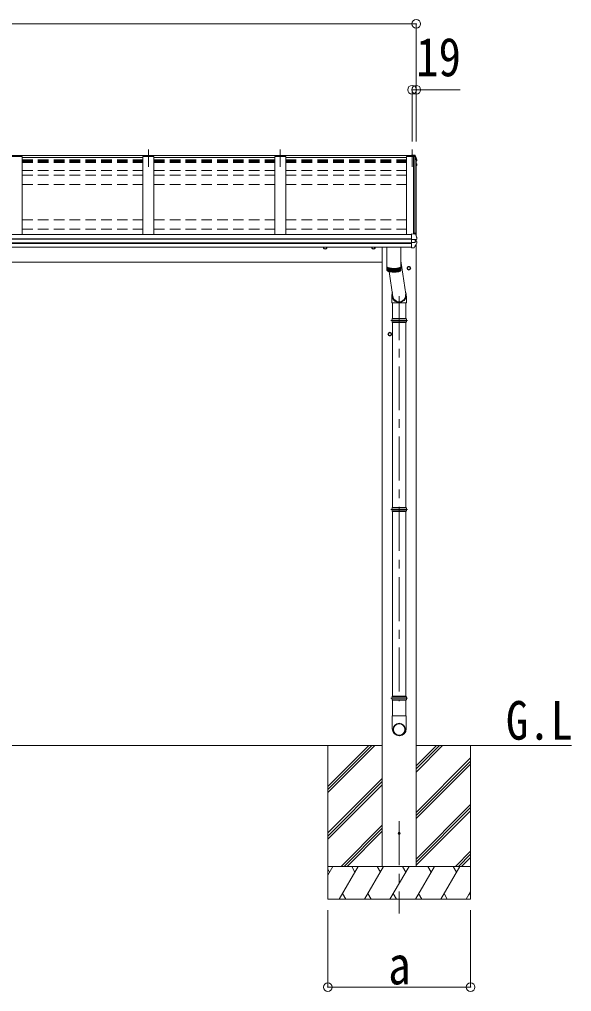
# Model space of a CAD drawing. Units: millimetres at full size, sheet at 1:40; details may follow other scales. Extents: x -11243 to 11243, y -7760 to 7760.
# Drawn here: x -3833 to -1319, y -5093 to -668 of the extents above; entities that cross this region are included whole.
import ezdxf
from ezdxf.enums import TextEntityAlignment as Align

# ---------------------------------------------------------------- set-up
doc = ezdxf.new("R2010")
doc.units = ezdxf.units.MM
doc.header["$LTSCALE"] = 40
doc.header["$PDMODE"] = 32
doc.header["$PDSIZE"] = 40
doc.linetypes.add('CHAIN1', pattern=[8, 5, -1, 1, -1])
doc.linetypes.add('DASHED1', pattern=[1.8, 1.2, -0.6])
for name, color, linetype, lineweight in [('0-0_0', 7, 'Continuous', 9), ('0-1_本体', 5, 'CHAIN1', 9), ('0-3_ELV2', 4, 'Continuous', 9), ('0-6_OTH_LINE', 6, 'Continuous', 9), ('0-7_SHAPE', 4, 'Continuous', 9), ('0-9_OUTLINE', 7, 'Continuous', 9)]:
    doc.layers.add(name, color=color, linetype=linetype, lineweight=lineweight)
doc.styles.add('ＭＳ ゴシック', font='')
doc.styles.get('ＭＳ ゴシック').set_extended_font_data('MS Gothic')

msp = doc.modelspace()

# ---------------------------------------------------------------- linework, layer by layer
at = {"layer": '0-0_0'}
for p, q in [((-2180.74, -3972.64), (-6991.74, -3972.64)), ((-2428.74, -3972.64), (-2428.74, -4672.64)), ((-2428.74, -4158.61), (-2242.76, -3972.64)), ((-2428.74, -4172.76), (-2228.61, -3972.64)), ((-2428.74, -4186.9), (-2214.47, -3972.64)), ((-2428.74, -3974.77), (-2426.6, -3972.64)), ((-1319.11, -3972.64), (-2026.74, -3972.64)), ((-2026.74, -4093.27), (-1906.1, -3972.64)), ((-2026.74, -4079.12), (-1920.25, -3972.64)), ((-2026.74, -4064.98), (-1934.39, -3972.64)), ((-1778.74, -3972.64), (-1778.74, -4672.64)), ((-2026.74, -4277.11), (-1778.74, -4029.12)), ((-2026.74, -4291.25), (-1778.74, -4043.26)), ((-2026.74, -4305.4), (-1778.74, -4057.4)), ((-2428.74, -4370.75), (-2180.74, -4122.75)), ((-2428.74, -4384.89), (-2180.74, -4136.89)), ((-2428.74, -4399.03), (-2180.74, -4151.03)), ((-2026.74, -4489.24), (-1778.74, -4241.25)), ((-2026.74, -4503.39), (-1778.74, -4255.39)), ((-2026.74, -4517.53), (-1778.74, -4269.53)), ((-2368.49, -4522.64), (-2180.74, -4334.88)), ((-2354.35, -4522.64), (-2180.74, -4349.02)), ((-2340.21, -4522.64), (-2180.74, -4363.16)), ((-1847.99, -4522.64), (-1778.74, -4453.38)), ((-1833.85, -4522.64), (-1778.74, -4467.52)), ((-1819.71, -4522.64), (-1778.74, -4481.66)), ((-1778.74, -4522.64), (-2428.74, -4522.64)), ((-2428.74, -4562.73), (-2405.59, -4522.64)), ((-2420.59, -4548.62), (-2428.74, -4534.5)), ((-2376.72, -4672.64), (-2290.12, -4522.64)), ((-2305.12, -4548.62), (-2320.12, -4522.64)), ((-2261.25, -4672.64), (-2174.65, -4522.64)), ((-2189.65, -4548.62), (-2204.65, -4522.64)), ((-2145.78, -4672.64), (-2059.18, -4522.64)), ((-2074.18, -4548.62), (-2089.18, -4522.63)), ((-2030.31, -4672.64), (-1943.71, -4522.64)), ((-1958.71, -4548.62), (-1973.71, -4522.64)), ((-1914.84, -4672.64), (-1828.24, -4522.64)), ((-1858.24, -4522.64), (-1843.24, -4548.62)), ((-1799.37, -4672.64), (-1778.74, -4636.9)), ((-2428.74, -4672.64), (-1778.74, -4672.64)), ((-2361.72, -4646.66), (-2346.72, -4672.64)), ((-2246.25, -4646.65), (-2231.25, -4672.64)), ((-2130.78, -4646.66), (-2115.78, -4672.64)), ((-2015.31, -4646.66), (-2000.31, -4672.64)), ((-1899.84, -4646.66), (-1884.84, -4672.64)), ((-1784.37, -4646.66), (-1778.74, -4656.41))]:
    msp.add_line(p, q, dxfattribs=at)
at = {"layer": '0-0_0', "linetype": 'DASHED1'}
msp.add_line((-2026.74, -4522.64), (-2180.74, -4522.64), dxfattribs=at)
at = {"layer": '0-1_本体'}
for p, q in [((-3245.24, -1259.26), (-3245.24, -1338.52)), ((-2645.24, -1259.26), (-2645.24, -1338.52)), ((-2045.24, -1259.26), (-2045.24, -1338.52)), ((-2103.74, -1926.73), (-2103.74, -3771.35)), ((-2103.74, -4316.69), (-2103.74, -4737.77))]:
    msp.add_line(p, q, dxfattribs=at)
at = {"layer": '0-3_ELV2'}
for p, q in [((-3820.24, -1290.82), (-3870.24, -1290.82)), ((-3820.24, -1290.82), (-3820.24, -1647.08)), ((-3820.24, -1296.22), (-3270.24, -1296.22)), ((-3220.24, -1290.82), (-3270.24, -1290.82)), ((-3270.24, -1290.82), (-3270.24, -1647.08)), ((-3220.24, -1290.82), (-3220.24, -1647.08)), ((-3220.24, -1296.22), (-2670.24, -1296.22)), ((-2620.24, -1290.82), (-2670.24, -1290.82)), ((-2670.24, -1290.82), (-2670.24, -1647.08)), ((-2620.24, -1290.82), (-2620.24, -1647.08)), ((-2620.24, -1296.22), (-2070.24, -1296.22)), ((-2033.36, -1290.82), (-2070.24, -1290.82)), ((-2070.24, -1290.82), (-2070.24, -1647.08)), ((-2048.24, -1287.53), (-2048.24, -1284.68)), ((-2048.24, -1284.68), (-2034.08, -1285.45)), ((-2045.24, -1287.53), (-2048.24, -1287.53)), ((-2045.24, -1287.53), (-2045.24, -1290.76)), ((-2045.24, -1290.82), (-2045.24, -1287.54)), ((-2045.24, -1289.78), (-2034.4, -1290.38)), ((-2034.4, -1290.76), (-2045.24, -1290.76)), ((-2038.94, -1644.5), (-2038.94, -1290.82)), ((-2034.4, -1290.38), (-2034.04, -1287.91)), ((-2034.4, -1290.38), (-2034.4, -1290.81)), ((-2034.26, -1290.6), (-2034.04, -1289.11)), ((-2033.06, -1290.66), (-2034.26, -1290.6)), ((-2026.24, -1309.37), (-2033.36, -1290.82)), ((-2033.24, -1291.13), (-2033.24, -1639.13)), ((-2026.24, -1309.37), (-2026.24, -1653.65)), ((-2026.24, -1310.4), (-2025.67, -1310.29)), ((-2026.24, -1310.75), (-2025.67, -1310.64)), ((-2024.81, -1312), (-2026.24, -1312.27)), ((-2026.24, -1324.06), (-2025.1, -1324.2)), ((-2023.76, -1306.7), (-2023.76, -1310.72)), ((-2023.4, -1325.32), (-2023.39, -1325.38)), ((-2023.36, -1325.65), (-2023.36, -1329.7)), ((-2026.24, -1328.07), (-2024.41, -1328.42)), ((-2025.38, -1329.76), (-2026.24, -1329.59)), ((-7124.24, -1647.08), (-2048.24, -1647.08)), ((-7124.24, -1666.6), (-2048.24, -1666.6)), ((-7124.24, -1667.5), (-2048.24, -1667.5)), ((-2048.24, -1707.52), (-2048.24, -1644.04)), ((-2048.24, -1669.36), (-2033.44, -1669.46)), ((-2031.79, -1669.36), (-2025.41, -1668.57)), ((-2031.24, -1669.3), (-2031.24, -1683.09)), ((-2031.24, -1677.08), (-2024, -1678.48)), ((-2026.24, -1668.67), (-2026.24, -1678.05)), ((-2024.53, -1668.43), (-2024.54, -1668.43)), ((-2024.53, -1668.43), (-2024.46, -1668.42)), ((-2023.66, -1667.44), (-2023.66, -1660.93)), ((-2023.19, -1685.99), (-2023.19, -1679.46)), ((-7124.24, -1684.74), (-2048.24, -1684.74)), ((-7124.24, -1686.71), (-2048.24, -1686.71)), ((-7124.24, -1704.73), (-2048.24, -1704.73)), ((-2180.74, -1704.73), (-2180.74, -4522.64)), ((-2048.24, -1683.22), (-2033.44, -1683.01)), ((-2048.24, -1707.52), (-2036.65, -1706.9)), ((-2035.86, -1706.43), (-2035.87, -1706.45)), ((-2026.74, -1692.14), (-2026.74, -4522.64)), ((-6991.74, -1772.64), (-2180.74, -1772.64))]:
    msp.add_line(p, q, dxfattribs=at)
at = {"layer": '0-3_ELV2', "linetype": 'DASHED1'}
for p, q in [((-3820.24, -1306.34), (-3270.24, -1306.34)), ((-3820.24, -1311.18), (-3270.24, -1311.18)), ((-3820.24, -1312.72), (-3270.24, -1312.72)), ((-3820.24, -1314.68), (-3270.24, -1314.68)), ((-3820.24, -1318.45), (-3270.24, -1318.45)), ((-3220.24, -1306.34), (-2670.24, -1306.34)), ((-3220.24, -1311.18), (-2670.24, -1311.18)), ((-3220.24, -1312.72), (-2670.24, -1312.72)), ((-3220.24, -1314.68), (-2670.24, -1314.68)), ((-3220.24, -1318.45), (-2670.24, -1318.45)), ((-2620.24, -1306.34), (-2070.24, -1306.34)), ((-2620.24, -1311.18), (-2070.24, -1311.18)), ((-2620.24, -1312.72), (-2070.24, -1312.72)), ((-2620.24, -1314.68), (-2070.24, -1314.68)), ((-2620.24, -1318.45), (-2070.24, -1318.45)), ((-3820.24, -1355.76), (-3270.24, -1355.76)), ((-3220.24, -1355.76), (-2670.24, -1355.76)), ((-2620.24, -1355.76), (-2070.24, -1355.76)), ((-3820.24, -1376.91), (-3270.24, -1376.91)), ((-3220.24, -1376.91), (-2670.24, -1376.91)), ((-2620.24, -1376.91), (-2070.24, -1376.91)), ((-3820.24, -1419.43), (-3270.24, -1419.43)), ((-3220.24, -1419.43), (-2670.24, -1419.43)), ((-2620.24, -1419.43), (-2070.24, -1419.43)), ((-3820.24, -1579.7), (-3270.24, -1579.7)), ((-3220.24, -1579.7), (-2670.24, -1579.7)), ((-2620.24, -1579.7), (-2070.24, -1579.7)), ((-3820.24, -1622.21), (-3270.24, -1622.21)), ((-3220.24, -1622.21), (-2670.24, -1622.21)), ((-2620.24, -1622.21), (-2070.24, -1622.21))]:
    msp.add_line(p, q, dxfattribs=at)
at = {"layer": '0-3_ELV2'}
for points in [[(-7127.24, -1290.82), (-7127.24, -1287.54), (-2045.24, -1287.54)], [(-2048.24, -1287.11), (-2034.04, -1287.91), (-2034.04, -1289.11), (-2032.92, -1289.17)], [(-2034.34, -1290.81), (-2034.26, -1290.25), (-2034.26, -1290.6)], [(-2031.43, -1286.66), (-2027.19, -1297.27), (-2023.84, -1306.21), (-2023.77, -1306.49), (-2023.77, -1306.55)], [(-2031.43, -1290.23), (-2030.43, -1292.72), (-2029.45, -1295.21), (-2028.48, -1297.71), (-2027.52, -1300.22), (-2026.58, -1302.73), (-2025.65, -1305.25), (-2024.74, -1307.77), (-2023.84, -1310.29)], [(-2023.77, -1306.55), (-2023.76, -1306.65), (-2023.76, -1306.71)], [(-2023.39, -1325.33), (-2023.37, -1325.51), (-2023.36, -1325.65)], [(-2023.53, -1330.34), (-2025, -1332.88), (-2026.24, -1335.01)], [(-2048.24, -1644.04), (-2034.24, -1644.73), (-2034.24, -1639.08), (-2032.47, -1639.17)], [(-2031.79, -1669.36), (-2032.04, -1669.39), (-2032.18, -1669.4)], [(-2031.6, -1639.79), (-2030.56, -1642.37), (-2029.54, -1644.96), (-2028.53, -1647.55), (-2027.54, -1650.15), (-2026.57, -1652.76), (-2025.6, -1655.36), (-2024.65, -1657.98), (-2023.72, -1660.6)], [(-2027.01, -1668.66), (-2025.77, -1668.61), (-2024.54, -1668.43)], [(-2023.72, -1660.6), (-2023.67, -1660.81), (-2023.66, -1660.93)], [(-2441.23, -1712.43), (-2447.73, -1708.68), (-2447.73, -1704.73)], [(-2441.23, -1712.43), (-2434.73, -1708.68), (-2434.73, -1704.73)], [(-2221.24, -1712.43), (-2227.74, -1708.68), (-2227.74, -1704.73)], [(-2221.24, -1712.43), (-2214.74, -1708.68), (-2214.74, -1704.73)], [(-2059.74, -1807.43), (-2066.24, -1803.68), (-2066.24, -1796.17), (-2059.74, -1792.42)], [(-2059.74, -1807.43), (-2053.24, -1803.68), (-2053.24, -1796.17), (-2059.74, -1792.42)], [(-2146.74, -2107.43), (-2153.24, -2103.68), (-2153.24, -2096.17), (-2146.74, -2092.42)], [(-2146.74, -2107.43), (-2140.24, -2103.68), (-2140.24, -2096.17), (-2146.74, -2092.42)]]:
    msp.add_lwpolyline(points, dxfattribs=at)
for centre, radius in [((-2059.74, -1799.93), 8.5), ((-2059.74, -1799.93), 7.7), ((-2059.74, -1799.93), 6.5), ((-2146.74, -2099.93), 8.5), ((-2146.74, -2099.93), 7.7), ((-2146.74, -2099.93), 6.5), ((-2103.74, -4372.64), 5)]:
    msp.add_circle(centre, radius, dxfattribs=at)
for centre, radius, start, end in [((-2033.66, -1288.03), 2.62, 31.83445, 99.24), ((-2033.08, -1290.96), 0.3, 21.99494, 87.04231), ((-2033.01, -1290.87), 1.7, 22.00225, 87.0423), ((-2495.17, -1477.22), 498.52, 19.56907, 21.95354), ((-2025.73, -1309.99), 0.3, 280.95393, 327.06409), ((-2025.73, -1310.34), 0.299, 280.88931, 19.51522), ((-2025.11, -1326.53), 2.32, 60.30373, 87.34859), ((-2025.06, -1310.72), 1.3, 280.88938, 19.44863), ((-2024.66, -1325.6), 1.3, 10.02543, 80.23195), ((-2458, -1081.44), 499.04, 329.90411, 330.14673), ((-2458, -1081.79), 499.04, 329.90411, 330.14673), ((-2025.44, -1330.05), 0.299, 330.19129, 79.12168), ((-2024.66, -1329.7), 1.3, 330.27138, 79.1216), ((-2032.52, -1640.17), 1, 22.05378, 87.04045), ((-2024.66, -1667.44), 1, 281.45361, 0), ((-2024.19, -1679.46), 0.998, 0.05121, 79.086), ((-2441.23, -1704.93), 8.5, 178.68472, 1.31528), ((-2441.23, -1704.93), 7.7, 178.54804, 1.45196), ((-2441.23, -1704.93), 6.5, 178.27976, 1.72024), ((-2221.24, -1704.93), 8.5, 178.68482, 1.31518), ((-2221.24, -1704.93), 7.7, 178.54815, 1.45185), ((-2221.24, -1704.93), 6.5, 178.27991, 1.72009), ((-2036.7, -1705.9), 1, 273.10735, 326.38063), ((-2418.14, -1452.29), 459.05, 326.38357, 329.32444), ((-2030.89, -1666.74), 16.37, 265.48312, 268.58725), ((-2024.19, -1685.99), 1, 329.32149, 0)]:
    msp.add_arc(centre, radius, start, end, dxfattribs=at)
for centre, major_axis, ratio, start_param, end_param in [((-2032.08, -1661.84), (-9.96, -2.12), 0.734427, 1.2806875, 1.4059912), ((-2032.08, -1690.62), (-9.97, 1.96), 0.736539, 4.8664216, 4.9917253), ((-2032.24, -1682.9), (-1, 0.195), 0.067217, 2.8005545, 3.1546872)]:
    msp.add_ellipse(centre, major_axis=major_axis, ratio=ratio, start_param=start_param, end_param=end_param, dxfattribs=at)
at = {"layer": '0-6_OTH_LINE'}
for p, q in [((-7146.24, -687.54), (-2026.24, -687.54)), ((-2026.24, -687.54), (-2026.24, -1223.01)), ((-2045.24, -987.54), (-2045.24, -1223.01)), ((-2045.24, -987.54), (-2026.24, -987.54)), ((-2026.24, -987.54), (-2026.24, -1223.01)), ((-2026.24, -987.54), (-1826.02, -987.54)), ((-2428.74, -5072.62), (-2428.74, -4722.64)), ((-1778.74, -5072.62), (-1778.74, -4722.64)), ((-2428.74, -5072.62), (-1778.74, -5072.62))]:
    msp.add_line(p, q, dxfattribs=at)
for p in [(-2026.24, -687.54), (-2045.24, -987.54), (-2026.24, -987.54), (-2428.74, -5072.62), (-1778.74, -5072.62)]:
    msp.add_point(p, dxfattribs=at)
at = {"layer": '0-9_OUTLINE'}
for p, q in [((-2159.74, -1704.73), (-2159.74, -1792.84)), ((-2095.74, -1792.84), (-2095.74, -1704.73)), ((-2095.74, -1765.6), (-2074.08, -1918.83)), ((-2159.74, -1793.8), (-2159.74, -1809.26)), ((-2159.15, -1810.81), (-2159.15, -1795.35)), ((-2157.92, -1796.54), (-2157.92, -1812)), ((-2156.1, -1813.08), (-2156.1, -1797.63)), ((-2153.74, -1798.63), (-2153.74, -1814.08)), ((-2150.87, -1814.98), (-2150.87, -1799.52)), ((-2147.55, -1815.76), (-2147.55, -1800.3)), ((-2143.85, -1800.95), (-2143.85, -1816.41)), ((-2139.84, -1801.47), (-2139.84, -1816.92)), ((-2135.59, -1801.83), (-2135.59, -1817.28)), ((-2131.19, -1802.03), (-2131.19, -1817.49)), ((-2126.73, -1802.08), (-2126.73, -1817.53)), ((-2122.29, -1801.96), (-2122.29, -1817.41)), ((-2117.96, -1801.68), (-2117.96, -1817.14)), ((-2113.82, -1801.26), (-2113.82, -1816.71)), ((-2109.96, -1800.68), (-2109.96, -1816.14)), ((-2106.44, -1799.98), (-2106.44, -1815.43)), ((-2103.34, -1799.16), (-2103.34, -1814.61)), ((-2100.71, -1798.23), (-2100.71, -1813.69)), ((-2098.62, -1797.23), (-2098.62, -1812.69)), ((-2097.09, -1796.18), (-2097.09, -1811.64)), ((-2095.74, -1809.26), (-2095.74, -1793.8)), ((-2149.44, -1815.34), (-2132.1, -1930.48)), ((-2137.12, -1926.22), (-2137.12, -1957.81)), ((-2071.13, -1926.63), (-2071.13, -1957.81)), ((-2071.13, -1957.81), (-2137.12, -1957.81)), ((-2133.74, -1957.81), (-2133.74, -2028.68)), ((-2073.74, -1957.81), (-2073.74, -2028.68)), ((-2136.34, -2030.68), (-2071.13, -2030.68)), ((-2135.74, -2028.68), (-2071.74, -2028.68)), ((-2135.74, -2028.68), (-2135.74, -2030.68)), ((-2071.74, -2028.68), (-2071.74, -2030.68)), ((-2141.74, -2037.68), (-2065.74, -2037.68)), ((-2136.34, -2044.68), (-2071.13, -2044.68)), ((-2135.74, -2044.68), (-2135.74, -2046.68)), ((-2135.74, -2046.68), (-2071.74, -2046.68)), ((-2133.74, -2046.68), (-2133.74, -2888.65)), ((-2073.74, -2046.68), (-2073.74, -2888.65)), ((-2071.74, -2044.68), (-2071.74, -2046.68)), ((-2141.74, -2897.65), (-2065.74, -2897.65)), ((-2136.34, -2890.65), (-2071.13, -2890.65)), ((-2136.34, -2904.65), (-2071.13, -2904.65)), ((-2135.74, -2888.65), (-2071.74, -2888.65)), ((-2135.74, -2888.65), (-2135.74, -2890.65)), ((-2135.74, -2904.65), (-2135.74, -2906.65)), ((-2135.74, -2906.65), (-2071.74, -2906.65)), ((-2133.74, -2906.65), (-2133.74, -3748.62)), ((-2073.74, -2906.65), (-2073.74, -3748.62)), ((-2071.74, -2888.65), (-2071.74, -2890.65)), ((-2071.74, -2904.65), (-2071.74, -2906.65)), ((-2141.74, -3757.62), (-2065.74, -3757.62)), ((-2136.34, -3750.62), (-2071.13, -3750.62)), ((-2135.74, -3748.62), (-2071.74, -3748.62)), ((-2135.74, -3748.62), (-2135.74, -3750.62)), ((-2071.74, -3748.62), (-2071.74, -3750.62)), ((-2136.34, -3764.62), (-2071.13, -3764.62)), ((-2135.74, -3764.62), (-2135.74, -3766.62)), ((-2135.74, -3766.62), (-2071.74, -3766.62)), ((-2133.74, -3766.62), (-2133.74, -3837.62)), ((-2073.74, -3766.62), (-2073.74, -3837.62)), ((-2071.74, -3764.62), (-2071.74, -3766.62)), ((-2071.89, -3837.62), (-2135.59, -3837.62)), ((-2135.59, -3837.62), (-2135.59, -3896.9)), ((-2071.89, -3837.62), (-2071.89, -3896.9))]:
    msp.add_line(p, q, dxfattribs=at)
for points in [[(-2159.74, -1792.84), (-2159.73, -1792.98), (-2159.62, -1793.53), (-2159.37, -1794.09), (-2158.97, -1794.64), (-2158.43, -1795.18), (-2157.74, -1795.71), (-2156.93, -1796.23), (-2155.97, -1796.73), (-2154.89, -1797.22), (-2153.69, -1797.68), (-2152.36, -1798.12), (-2150.93, -1798.54), (-2149.39, -1798.93), (-2147.75, -1799.3), (-2146.02, -1799.63), (-2144.2, -1799.94), (-2142.31, -1800.21), (-2140.36, -1800.45), (-2138.34, -1800.65), (-2136.28, -1800.82), (-2134.18, -1800.95), (-2132.05, -1801.04), (-2129.9, -1801.1), (-2127.74, -1801.12)], [(-2159.74, -1809.26), (-2159.73, -1809.4), (-2159.62, -1809.96), (-2159.37, -1810.51), (-2158.97, -1811.06), (-2158.43, -1811.6), (-2157.74, -1812.13), (-2156.93, -1812.65), (-2155.97, -1813.15), (-2154.89, -1813.64), (-2153.69, -1814.1), (-2152.36, -1814.54), (-2150.93, -1814.96), (-2149.39, -1815.36), (-2147.75, -1815.72), (-2146.02, -1816.05), (-2144.2, -1816.36), (-2142.31, -1816.63), (-2140.36, -1816.87), (-2138.34, -1817.07), (-2136.28, -1817.24), (-2134.18, -1817.37), (-2132.05, -1817.46), (-2129.9, -1817.52), (-2127.74, -1817.54)], [(-2159.68, -1793.32), (-2159.69, -1793.38), (-2159.73, -1793.94), (-2159.62, -1794.5), (-2159.37, -1795.06), (-2158.97, -1795.61), (-2158.43, -1796.15), (-2157.74, -1796.68), (-2156.93, -1797.2), (-2155.97, -1797.7), (-2154.89, -1798.18), (-2153.69, -1798.65), (-2152.36, -1799.09), (-2150.93, -1799.51), (-2149.39, -1799.9), (-2147.75, -1800.26), (-2146.02, -1800.6), (-2144.2, -1800.9), (-2142.31, -1801.18), (-2140.36, -1801.41), (-2138.34, -1801.62), (-2136.28, -1801.78), (-2134.18, -1801.91), (-2132.05, -1802.01), (-2129.9, -1802.07), (-2127.74, -1802.08)], [(-2158.03, -1795.5), (-2157.59, -1795.97), (-2156.95, -1796.49), (-2156.17, -1797), (-2155.26, -1797.49), (-2154.22, -1797.97), (-2153.06, -1798.43), (-2151.78, -1798.87), (-2150.39, -1799.28), (-2148.9, -1799.67), (-2147.3, -1800.03), (-2145.61, -1800.36), (-2143.84, -1800.66), (-2142, -1800.93), (-2140.09, -1801.16), (-2138.12, -1801.36), (-2136.1, -1801.53), (-2134.04, -1801.66), (-2131.96, -1801.75), (-2129.85, -1801.81), (-2127.74, -1801.83)], [(-2127.74, -1801.12), (-2125.58, -1801.1), (-2123.43, -1801.04), (-2121.29, -1800.95), (-2119.19, -1800.82), (-2117.13, -1800.65), (-2115.12, -1800.45), (-2113.16, -1800.21), (-2111.27, -1799.94), (-2109.46, -1799.63), (-2107.72, -1799.3), (-2106.08, -1798.93), (-2104.54, -1798.54), (-2103.11, -1798.12), (-2101.78, -1797.68), (-2100.58, -1797.22), (-2099.5, -1796.73), (-2098.55, -1796.23), (-2097.73, -1795.71), (-2097.05, -1795.18), (-2096.5, -1794.64), (-2096.11, -1794.09), (-2095.85, -1793.53), (-2095.74, -1792.98), (-2095.74, -1792.84)], [(-2127.74, -1802.08), (-2125.58, -1802.07), (-2123.43, -1802.01), (-2121.29, -1801.91), (-2119.19, -1801.78), (-2117.13, -1801.62), (-2115.12, -1801.41), (-2113.16, -1801.18), (-2111.27, -1800.9), (-2109.46, -1800.6), (-2107.72, -1800.26), (-2106.08, -1799.9), (-2104.54, -1799.51), (-2103.11, -1799.09), (-2101.78, -1798.65), (-2100.58, -1798.18), (-2099.5, -1797.7), (-2098.55, -1797.2), (-2097.73, -1796.68), (-2097.05, -1796.15), (-2096.5, -1795.61), (-2096.11, -1795.06), (-2095.85, -1794.5), (-2095.74, -1793.94), (-2095.78, -1793.38), (-2095.79, -1793.32)], [(-2127.74, -1801.83), (-2125.62, -1801.81), (-2123.51, -1801.75), (-2121.43, -1801.66), (-2119.37, -1801.53), (-2117.35, -1801.36), (-2115.39, -1801.16), (-2113.47, -1800.93), (-2111.63, -1800.66), (-2109.86, -1800.36), (-2108.17, -1800.03), (-2106.58, -1799.67), (-2105.08, -1799.28), (-2103.69, -1798.87), (-2102.41, -1798.43), (-2101.25, -1797.97), (-2100.21, -1797.49), (-2099.3, -1797), (-2098.53, -1796.49), (-2097.89, -1795.97), (-2097.44, -1795.5)], [(-2127.74, -1817.54), (-2125.58, -1817.52), (-2123.43, -1817.46), (-2121.29, -1817.37), (-2119.19, -1817.24), (-2117.13, -1817.07), (-2115.12, -1816.87), (-2113.16, -1816.63), (-2111.27, -1816.36), (-2109.46, -1816.05), (-2107.72, -1815.72), (-2106.08, -1815.36), (-2104.54, -1814.96), (-2103.11, -1814.54), (-2101.78, -1814.1), (-2100.58, -1813.64), (-2099.5, -1813.15), (-2098.55, -1812.65), (-2097.73, -1812.13), (-2097.05, -1811.6), (-2096.5, -1811.06), (-2096.11, -1810.51), (-2095.85, -1809.96), (-2095.74, -1809.4), (-2095.74, -1809.26)]]:
    msp.add_lwpolyline(points, dxfattribs=at)
for centre, radius, start, end in [((-2109.49, -2037.68), 27.75, 165.38919, 194.61079), ((-2097.99, -2037.68), 27.75, 0, 14.61083), ((-2097.99, -2037.68), 27.75, 345.38917, 0), ((-2109.49, -2897.65), 27.75, 165.38919, 194.61079), ((-2097.99, -2897.65), 27.75, 0, 14.61083), ((-2097.99, -2897.65), 27.75, 345.38917, 0), ((-2109.49, -3757.62), 27.75, 165.38919, 194.61079), ((-2097.99, -3757.62), 27.75, 0, 14.61083), ((-2097.99, -3757.62), 27.75, 345.38917, 0), ((-2104.59, -3896.9), 31, 180, 270), ((-2102.89, -3896.9), 31, 270, 0)]:
    msp.add_arc(centre, radius, start, end, dxfattribs=at)
for centre, major_axis, ratio, start_param, end_param in [((-2104.13, -1923.13), (-33, -3.09), 0.972144, 5.8034438, 9.8593375), ((-2104.06, -1923.12), (-2.75, 29.4), 0.995638, 1.5707963, 4.7150999)]:
    msp.add_ellipse(centre, major_axis=major_axis, ratio=ratio, start_param=start_param, end_param=end_param, dxfattribs=at)
for major_axis in [(-28.29, 0), (-25.83, 0)]:
    msp.add_ellipse((-2103.74, -3899.71), major_axis=major_axis, ratio=0.996195, dxfattribs=at)

# ---------------------------------------------------------------- texts
at = {"layer": '0-6_OTH_LINE', "color": 7, "style": 'ＭＳ ゴシック', "width": 0.85}
for s, p in [('19', (-2026.34, -979.13)), ('a', (-2153.74, -5112.62))]:
    msp.add_text(s, height=176, dxfattribs=at).set_placement(p, align=Align.BOTTOM_LEFT)
at = {"layer": '0-7_SHAPE', "color": 7, "style": 'ＭＳ ゴシック', "width": 0.85}
msp.add_text('G.L', height=176, dxfattribs=at).set_placement((-1618.13, -3998.92), align=Align.BOTTOM_LEFT)

doc.saveas('drawing.dxf')
